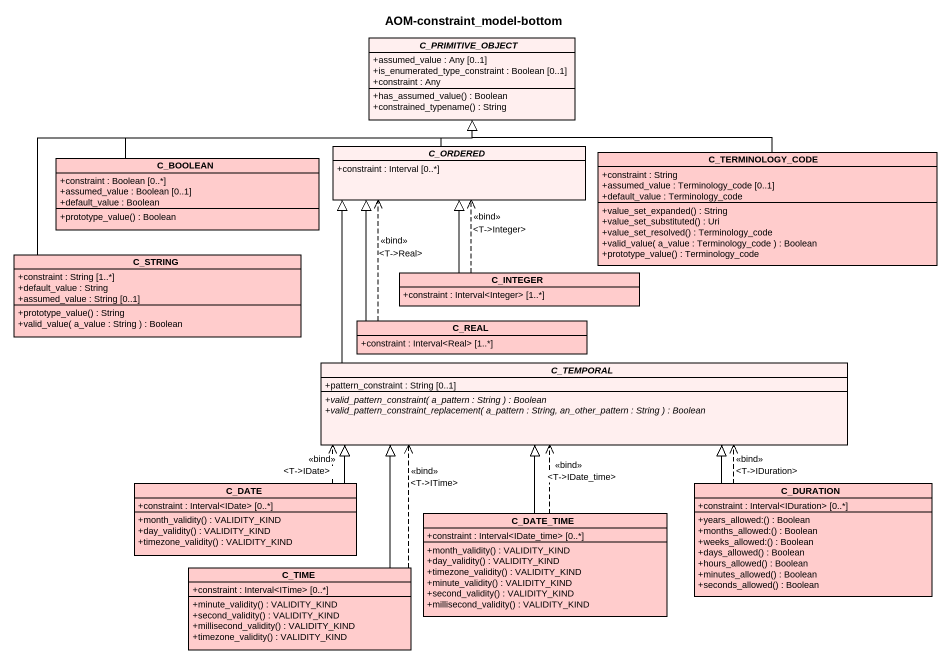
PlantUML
@startuml
title AOM-constraint_model-bottom
hide circle
hide empty members
skinparam classAttributeIconSize 0
abstract class C_PRIMITIVE_OBJECT #FFEFEF {
  +assumed_value : Any [0..1]
  +is_enumerated_type_constraint : Boolean [0..1]
  +constraint : Any
  +has_assumed_value() : Boolean
  +constrained_typename() : String
}
class C_BOOLEAN #FFCCCC {
  +constraint : Boolean [0..*]
  +assumed_value : Boolean [0..1]
  +default_value : Boolean
  +prototype_value() : Boolean
}
abstract class C_ORDERED #FFEFEF {
  +constraint : Interval [0..*]
}
class C_TERMINOLOGY_CODE #FFCCCC {
  +constraint : String
  +assumed_value : Terminology_code [0..1]
  +default_value : Terminology_code
  +value_set_expanded() : String
  +value_set_substituted() : Uri
  +value_set_resolved() : Terminology_code
  +valid_value( a_value : Terminology_code ) : Boolean
  +prototype_value() : Terminology_code
}
class C_STRING #FFCCCC {
  +constraint : String [1..*]
  +default_value : String
  +assumed_value : String [0..1]
  +prototype_value() : String
  +valid_value( a_value : String ) : Boolean
}
class C_INTEGER #FFCCCC {
  +constraint : Interval<Integer> [1..*]
}
class C_REAL #FFCCCC {
  +constraint : Interval<Real> [1..*]
}
abstract class C_TEMPORAL #FFEFEF {
  +pattern_constraint : String [0..1]
  {abstract} +valid_pattern_constraint( a_pattern : String ) : Boolean
  {abstract} +valid_pattern_constraint_replacement( a_pattern : String, an_other_pattern : String ) : Boolean
}
class C_DATE #FFCCCC {
  +constraint : Interval<IDate> [0..*]
  +month_validity() : VALIDITY_KIND
  +day_validity() : VALIDITY_KIND
  +timezone_validity() : VALIDITY_KIND
}
class C_DURATION #FFCCCC {
  +constraint : Interval<IDuration> [0..*]
  +years_allowed:() : Boolean
  +months_allowed:() : Boolean
  +weeks_allowed:() : Boolean
  +days_allowed() : Boolean
  +hours_allowed() : Boolean
  +minutes_allowed() : Boolean
  +seconds_allowed() : Boolean
}
class C_DATE_TIME #FFCCCC {
  +constraint : Interval<IDate_time> [0..*]
  +month_validity() : VALIDITY_KIND
  +day_validity() : VALIDITY_KIND
  +timezone_validity() : VALIDITY_KIND
  +minute_validity() : VALIDITY_KIND
  +second_validity() : VALIDITY_KIND
  +millisecond_validity() : VALIDITY_KIND
}
class C_TIME #FFCCCC {
  +constraint : Interval<ITime> [0..*]
  +minute_validity() : VALIDITY_KIND
  +second_validity() : VALIDITY_KIND
  +millisecond_validity() : VALIDITY_KIND
  +timezone_validity() : VALIDITY_KIND
}
C_BOOLEAN -right-|> C_PRIMITIVE_OBJECT
C_ORDERED -up-|> C_PRIMITIVE_OBJECT
C_TERMINOLOGY_CODE -left-|> C_PRIMITIVE_OBJECT
C_STRING -up-|> C_PRIMITIVE_OBJECT
C_INTEGER .up.> C_ORDERED : <<bind>>\n<T->Integer>
C_INTEGER -up-|> C_ORDERED
C_REAL .up.> C_ORDERED : <<bind>>\n<T->Real>
C_REAL -up-|> C_ORDERED
C_TEMPORAL -up-|> C_ORDERED
C_DATE .right.> C_TEMPORAL : <<bind>>\n<T->IDate>
C_DATE -right-|> C_TEMPORAL
C_DURATION .left.> C_TEMPORAL : <<bind>>\n<T->IDuration>
C_DURATION -left-|> C_TEMPORAL
C_DATE_TIME .up.> C_TEMPORAL : <<bind>>\n<T->IDate_time>
C_DATE_TIME -up-|> C_TEMPORAL
C_TIME .up.> C_TEMPORAL : <<bind>>\n<T->ITime>
C_TIME -up-|> C_TEMPORAL
@enduml
